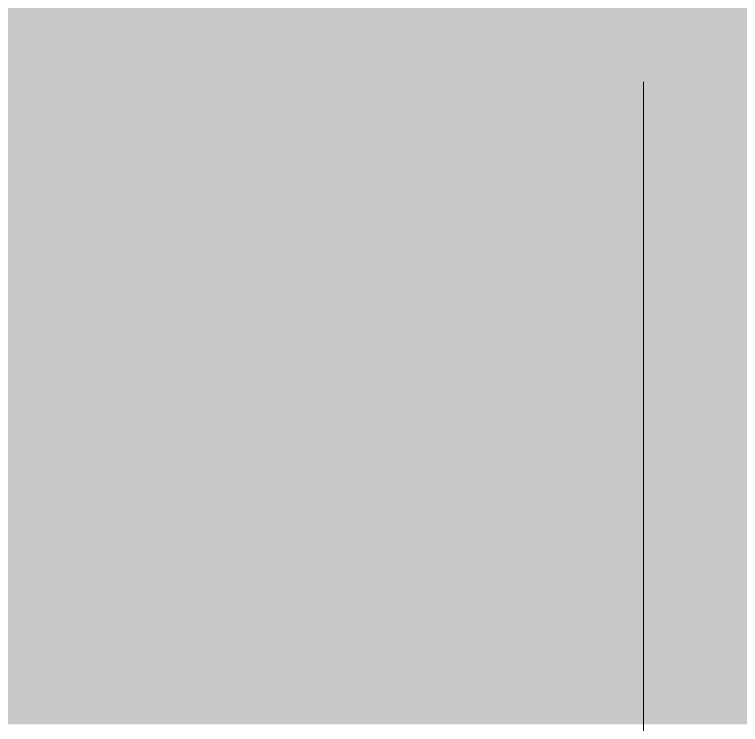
# Model space of a CAD drawing. Header units: inches. Extents: x -4061 to -1937, y 9836 to 11171.
# Drawn here: x -3481.779 to -3481.253, y 10351.589 to 10352.104 of the extents above; entities that cross this region are included whole.
import ezdxf

# ---------------------------------------------------------------- set-up
doc = ezdxf.new("R2010")
doc.units = ezdxf.units.IN
doc.header["$MEASUREMENT"] = 0
doc.linetypes.add('Grid Line 1_2_', pattern=[0.875, 0.5, -0.125, 0.125, -0.125])
for name, color, linetype, lineweight in [('0-1', 7, 'Continuous', 5), ('S-BEAM', 12, 'Continuous', 9), ('S-GRID-1', 1, 'Grid Line 1_2_', 9)]:
    doc.layers.add(name, color=color, linetype=linetype, lineweight=lineweight)

# ---------------------------------------------------------------- blocks, each defined once
blk = doc.blocks.new('CTR - 1st Phase - Shell_rvt-1-ENLARGED RCP - 1ST FLOOR PLAN - WEST')
at = {"layer": 'S-GRID-1'}
blk.add_line((-3481.32374, 9836.17969), (-3481.32374, 11138.35119), dxfattribs=at)
blk = doc.blocks.new('Dimension Lumber - 2x10-V113-ENLARGED RCP - 1ST FLOOR PLAN - WEST')
at = {"layer": 'S-BEAM'}
h = blk.add_hatch(color=256, dxfattribs=at)
h.paths.add_polyline_path([(-41, -0.2), (-41, 0.55), (-39, 0.55), (-39, -0.2), (-23.775, -0.2), (-23.775, 0.75), (-45, 0.75), (-45, -0.2), (-42.92869, -0.2)], flags=0)
h.paths.add_polyline_path([(35.4, -0.2), (35.4, 0.75), (19.2, 0.75), (19.2, -0.2), (27.02117, -0.2)], flags=0)

msp = doc.modelspace()

# ---------------------------------------------------------------- block references
at = {"layer": '0-1'}
msp.add_blockref('CTR - 1st Phase - Shell_rvt-1-ENLARGED RCP - 1ST FLOOR PLAN - WEST', (0, 0), dxfattribs=at)
at = {"layer": 'S-BEAM'}
msp.add_blockref('Dimension Lumber - 2x10-V113-ENLARGED RCP - 1ST FLOOR PLAN - WEST', (-3453.92374, 10351.7894), dxfattribs=at)

doc.saveas('drawing.dxf')
